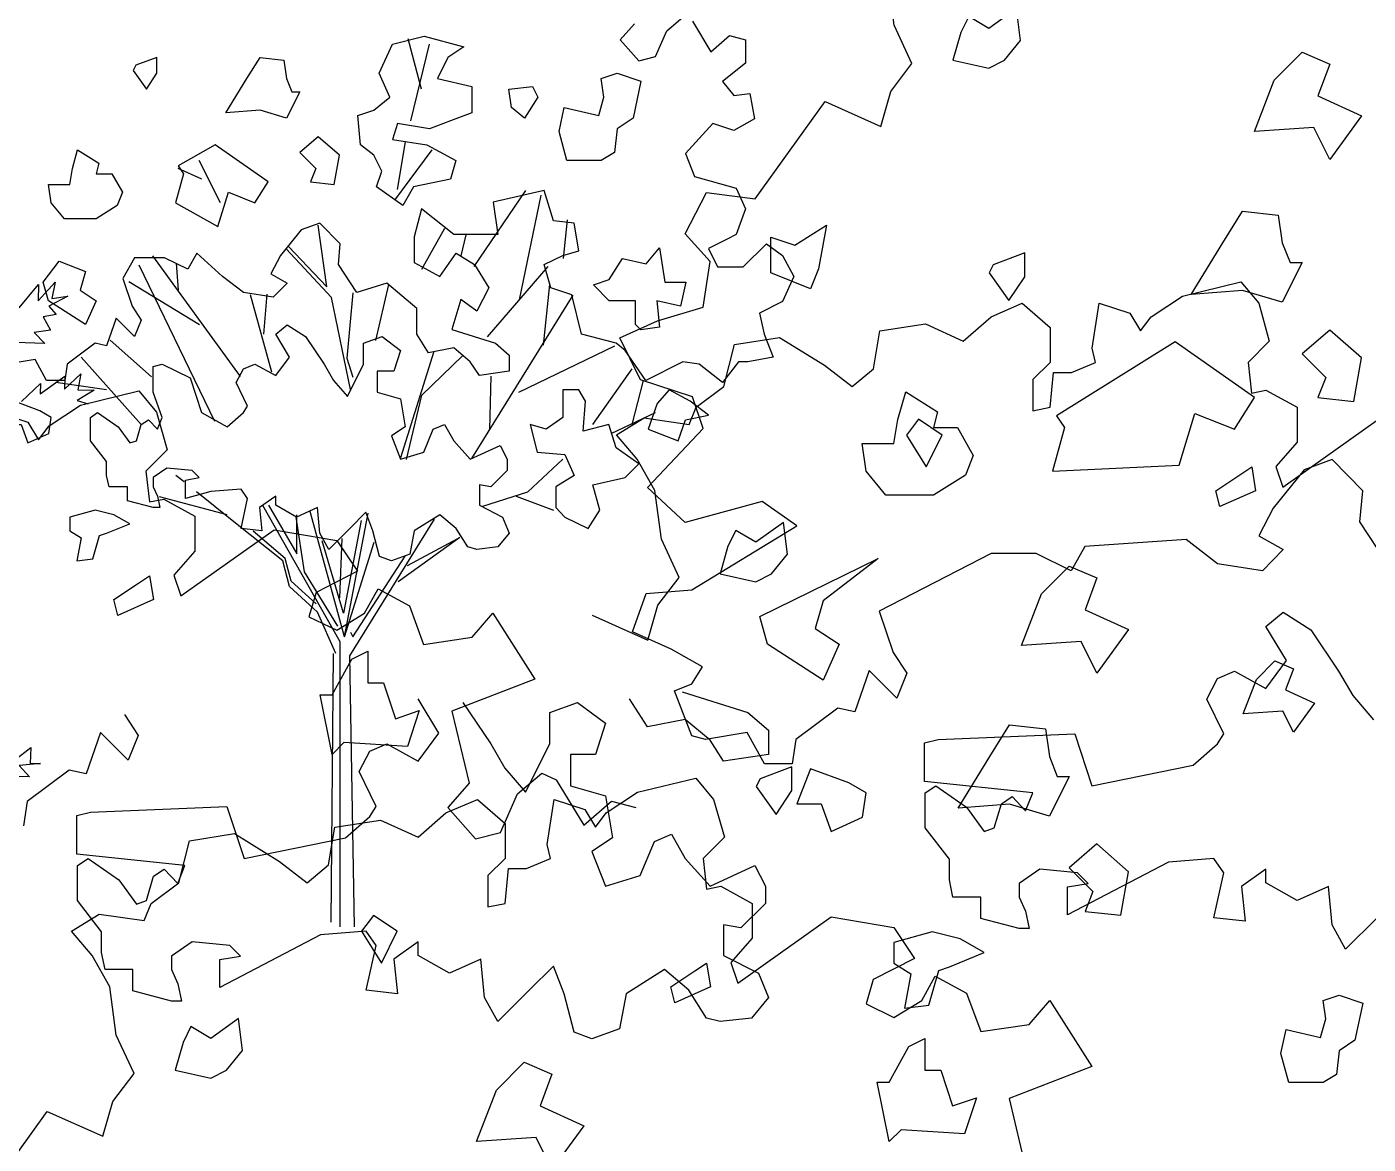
# Model space of a CAD drawing. Header units: inches. Extents: x -11 to 128, y 7 to 56.
# Drawn here: x 24.909 to 25.51, y 22.686 to 23.187 of the extents above; entities that cross this region are included whole.
import ezdxf

# ---------------------------------------------------------------- set-up
doc = ezdxf.new("R2010")
doc.units = ezdxf.units.IN
doc.header["$MEASUREMENT"] = 0
doc.layers.add('CAY', color=94, linetype='Continuous')
doc.layers.add('CAY-3', color=61, linetype='Continuous')
picture_1 = doc.add_image_def('image1.jpg', size_in_pixel=(1680, 1093))

# ---------------------------------------------------------------- blocks, each defined once
blk = doc.blocks.new('A$C76451831')
at = {"layer": 'CAY'}
for p, q in [((2603.3, 1761.2), (2622.6, 1784.5)), ((2622.1, 1768.2), (2639, 1786.7)), ((2622.6, 1784.5), (2622.1, 1768.2)), ((2639, 1786.7), (2635.8, 1770.5)), ((3764, 1772.8), (3822.4, 1787)), ((3822.4, 1787), (3840.1, 1765.7)), ((2651.7, 1772.6), (2632.8, 1762.9)), ((2635.8, 1770.5), (2651.7, 1772.6)), ((3732.8, 1752.2), (3764, 1772.8)), ((2640.2, 1754.5), (2627, 1752.2)), ((2632.8, 1762.9), (2640.2, 1754.5)), ((3573, 1752.2), (3604.2, 1765.7)), ((3604.2, 1765.7), (3631.9, 1741.6)), ((3673.8, 1720.9), (3680.9, 1765.7)), ((3680.9, 1765.7), (3711.5, 1755.7)), ((3711.5, 1755.7), (3722.2, 1738)), ((3840.1, 1765.7), (3850.7, 1728)), ((2627, 1752.2), (2634.6, 1738.8)), ((3462.1, 1738), (3507.5, 1745.1)), ((3507.5, 1745.1), (3545.3, 1728)), ((3545.3, 1728), (3573, 1752.2)), ((3631.9, 1741.6), (3631.9, 1706.7)), ((3722.2, 1738), (3732.8, 1752.2)), ((2634.6, 1738.8), (2618.3, 1736.6)), ((2618.3, 1736.6), (2628.7, 1725.4)), ((3317.1, 1724.4), (3361.9, 1731.5)), ((3361.9, 1731.5), (3406.7, 1703.8)), ((3455.6, 1700.3), (3462.1, 1738)), ((3850.7, 1728), (3829.5, 1706.7)), ((2628.7, 1725.4), (2599.3, 1726.4)), ((3306.5, 1682.6), (3317.1, 1724.4)), ((3677.3, 1706.7), (3673.8, 1720.9)), ((3406.7, 1703.8), (3434.4, 1682.6)), ((3434.4, 1682.6), (3455.6, 1700.3)), ((3631.9, 1706.7), (3614.8, 1689.6)), ((3653.2, 1696.7), (3677.3, 1706.7)), ((3829.5, 1706.7), (3833, 1676.1)), ((2624.3, 1675.2), (2648.9, 1693)), ((2648.4, 1679.8), (2664.8, 1695.1)), ((2648.9, 1693), (2648.4, 1679.8)), ((2664.8, 1695.1), (2661.6, 1679.4)), ((3614.8, 1689.6), (3614.8, 1658.4)), ((3631.9, 1661.9), (3635.5, 1696.7)), ((3635.5, 1696.7), (3653.2, 1696.7)), ((2605.4, 1667.7), (2624.6, 1685.6)), ((2624.6, 1685.6), (2624.3, 1675.2)), ((2677.9, 1678.8), (2661.2, 1668.5)), ((2661.6, 1679.4), (2677.9, 1678.8)), ((2664.3, 1664.1), (2722.6, 1678.3)), ((2722.6, 1678.3), (2740.3, 1657)), ((3278.8, 1661.9), (3306.5, 1682.6)), ((3833, 1676.1), (3847.2, 1679)), ((3847.2, 1679), (3878.4, 1661.9)), ((2633, 1643.5), (2664.3, 1664.1)), ((2661.2, 1668.5), (2672, 1665.4)), ((3271.7, 1644.8), (3278.8, 1661.9)), ((3614.8, 1658.4), (3631.9, 1661.9)), ((3878.4, 1661.9), (3878.4, 1627.1)), ((2581.1, 1657), (2611.8, 1647)), ((2611.8, 1647), (2622.4, 1629.3)), ((2740.3, 1657), (2750.9, 1619.3)), ((3199.2, 1634.2), (3226.9, 1651.3)), ((3226.9, 1651.3), (3271.7, 1644.8)), ((3864.3, 1582.3), (3957.4, 1648.4)), ((2622.4, 1629.3), (2633, 1643.5)), ((3219.8, 1610), (3199.2, 1634.2)), ((3878.4, 1627.1), (3857.2, 1602.9)), ((2750.9, 1619.3), (2729.7, 1598.1)), ((3237.5, 1578.7), (3219.8, 1610)), ((2729.7, 1598.1), (2733.2, 1567.4)), ((3857.2, 1602.9), (3864.3, 1582.3)), ((2733.2, 1567.4), (2747.4, 1570.3)), ((2747.4, 1570.3), (2778.6, 1553.2)), ((3244, 1530.4), (3237.5, 1578.7)), ((2778.6, 1553.2), (2778.6, 1518.4)), ((2764.5, 1473.6), (2857.6, 1539.7)), ((2857.6, 1539.7), (2920.1, 1529)), ((2920.1, 1529), (2940.8, 1498.4)), ((3261.7, 1492), (3244, 1530.4)), ((2778.6, 1518.4), (2757.4, 1494.2)), ((2757.4, 1494.2), (2764.5, 1473.6)), ((2940.8, 1498.4), (2899.5, 1477.1)), ((3240.4, 1464.3), (3261.7, 1492)), ((2899.5, 1477.1), (2892.4, 1452.9)), ((2947.9, 1456.5), (2961.4, 1480.7)), ((2961.4, 1480.7), (2992.7, 1463.6)), ((2992.7, 1463.6), (3006.8, 1425.2)), ((3230.4, 1429.5), (3240.4, 1464.3)), ((2892.4, 1452.9), (2920.1, 1439.4)), ((2920.1, 1439.4), (2947.9, 1456.5)), ((3055.2, 1432.3), (3075.8, 1456.5)), ((3075.8, 1456.5), (3117.7, 1390.4)), ((3175, 1454.3), (3230.4, 1429.5)), ((3006.8, 1425.2), (3055.2, 1432.3)), ((3117.7, 1390.4), (3035.1, 1358.6)), ((3035.1, 1358.6), (3052.2, 1286.6)), ((3052.2, 1286.6), (3031, 1262.4)), ((2228.3, 971.5), (2215.1, 1021.6)), ((2217.8, 939.8), (2236.3, 1016.3)), ((2201.9, 860.6), (2238.9, 910.7)), ((2204.6, 871.1), (2212.5, 918.7)), ((2027.8, 857.9), (2006.6, 900.2)), ((2009.3, 881.7), (1985.5, 892.2)), ((2281, 794.5), (2332.5, 870.4)), ((2326.2, 761), (2347.8, 865.6)), ((2491.6, 827), (2512.8, 868.3)), ((2512.8, 868.3), (2561.2, 861.8)), ((2134, 774), (2125.3, 835.7)), ((2228.6, 791.9), (2251.7, 832.8)), ((2370.1, 802.5), (2374.1, 840.9)), ((2268, 805.1), (2272.9, 825.9)), ((2516.4, 799.3), (2491.6, 827)), ((2047.7, 684.5), (1960.2, 805.1)), ((2138.7, 763.4), (2093.5, 812.2)), ((2095.8, 814.5), (2134, 774)), ((2022.3, 639.8), (1946.8, 795.6)), ((1985.8, 770.9), (1983.8, 797.9)), ((2294.3, 724.1), (2354.9, 794.5)), ((2509.3, 753.8), (2516.4, 799.3)), ((2007, 736.3), (1936.2, 779.1)), ((2182.7, 720.5), (2195.7, 776.4)), ((2350.1, 715.8), (2356.4, 776.4)), ((2079.1, 689), (2057.9, 766.3)), ((2071.1, 726.8), (2074.5, 766.9)), ((2157.5, 671.8), (2138.7, 763.4)), ((2159.9, 768.1), (2154, 702.8)), ((2278.7, 602.9), (2379.6, 765.8)), ((2463.9, 740.3), (2509.3, 753.8)), ((2426.2, 723.2), (2463.9, 740.3)), ((2446.8, 681.3), (2426.2, 723.2)), ((1958.8, 684.4), (1917.8, 720.8)), ((2207.6, 603.7), (2240.9, 709.9)), ((2325.4, 669), (2421.3, 715.4)), ((1948.8, 636.8), (1888.7, 704)), ((2154, 702.8), (2159.9, 684)), ((2228.7, 665.9), (2269.2, 705.2)), ((2296.7, 631.7), (2297.9, 685.1)), ((2399.3, 636.8), (2438.6, 692.2)), ((1914.2, 671.4), (1863.5, 678.5)), ((2438.6, 636.8), (2450, 680.8)), ((2498.7, 664.2), (2446.8, 681.3)), ((2213.4, 601.8), (2228.7, 665.9)), ((2509.3, 632.9), (2498.7, 664.2)), ((2417.8, 627.7), (2461.8, 648.6)), ((2334.4, 569.5), (2369.4, 602.2)), ((1991.5, 579.5), (1983.4, 586)), ((2034.5, 546.7), (1966.9, 564.4)), ((2041.2, 539.6), (2003.7, 569.7)), ((2289.6, 555.4), (2334.4, 569.5)), ((2323, 565.2), (2360, 551.4)), ((2147.3, 419.7), (2069.9, 556)), ((2075.8, 556.2), (2104.1, 507.8)), ((2151.6, 424.8), (2117.3, 549.9)), ((2089.9, 500.7), (2041.2, 539.6)), ((2102.9, 544.4), (2111.2, 489.7)), ((2104.1, 507.8), (2104.1, 546.7)), ((2168.2, 540.8), (2150.5, 448.4)), ((2151.6, 424.8), (2175, 548.1)), ((2156.8, 405.9), (2241.3, 542.4)), ((2092.3, 503.1), (2060.4, 530.2)), ((2146.9, 463.7), (2149.3, 523.1)), ((2205.1, 479.9), (2266.8, 524.3)), ((2214.5, 496), (2264.5, 523.1)), ((2150.5, 448.4), (2129.2, 520.8)), ((2151.6, 424.8), (2181.2, 519.2)), ((2096.6, 475.1), (2089.9, 500.7)), ((2098.2, 480.3), (2092.3, 503.1)), ((2159.9, 424.8), (2212.2, 505.4)), ((2111.2, 489.7), (2144.6, 435.4)), ((2124.5, 449.6), (2096.6, 475.1)), ((2123.3, 457.8), (2098.2, 480.3)), ((2143, 408.3), (2124.5, 449.6)), ((2157.5, 429.5), (2159.9, 424.8)), ((2147.3, 135.4), (2147.3, 419.7)), ((2138.3, 140.1), (2140.6, 408.3)), ((2161.5, 135.4), (2156.8, 405.9))]:
    blk.add_line(p, q, dxfattribs=at)
for points in [[(3524.3, 1634.1), (3500.5, 1649.9), (3488.6, 1634.1), (3508.4, 1602.4)], [(3821.2, 1594.5), (3833.1, 1602.4), (3837, 1578.6), (3801.4, 1562.8), (3797.4, 1578.6)], [(3369.9, 1515.3), (3365.9, 1547), (3338.2, 1527.2), (3318.4, 1539), (3310.5, 1523.2), (3302.6, 1495.5), (3338.2, 1487.6), (3354, 1495.5)], [(3623.3, 1475.7), (3651, 1503.4), (3678.7, 1491.5), (3666.8, 1459.8), (3710.3, 1440), (3678.7, 1396.5), (3662.8, 1428.1), (3603.5, 1424.2)], [(2721.4, 1485.8), (2733.3, 1493.7), (2737.3, 1469.9), (2701.6, 1454.1), (2697.7, 1469.9)], [(2935.2, 1410.5), (2951, 1418.5), (2951, 1386.8), (2966.9, 1386.8), (2978.8, 1351.1), (3002.5, 1359.1), (2990.6, 1323.4), (2927.3, 1327.4), (2915.4, 1315.5), (2903.5, 1374.9), (2915.4, 1374.9)], [(3837.8, 1390.3), (3856.3, 1408.8), (3874.8, 1400.9), (3866.9, 1379.8), (3895.9, 1366.6), (3874.8, 1337.5), (3864.2, 1358.6), (3824.6, 1356)], [(3571.8, 1313.3), (3591.6, 1345), (3627.2, 1341), (3631.2, 1313.3), (3639.1, 1293.5), (3651, 1293.5), (3631.2, 1253.9), (3591.6, 1265.8), (3540.1, 1261.8)], [(3342.6, 1291.2), (3338.7, 1283.3), (3358.5, 1255.6), (3374.3, 1279.3), (3374.3, 1303.1)], [(3702.4, 1154.9), (3710.3, 1198.4), (3678.7, 1226.2), (3651, 1202.4), (3674.7, 1178.6), (3666.8, 1158.8)], [(3862.3, 1017), (3867.6, 1040.8), (3901.9, 1032.9), (3907.2, 1051.4), (3904.5, 1069.8), (3920.4, 1075.1), (3944.1, 1067.2), (3936.2, 1030.2), (3920.4, 1019.7), (3917.7, 995.9), (3904.5, 988), (3870.2, 988)], [(2209.9, 855.3), (2183.5, 873.8), (2188.8, 889.6), (2180.8, 905.5), (2167.6, 916), (2165, 945.1), (2180.8, 950.3), (2196.7, 963.5), (2186.1, 987.3), (2199.3, 1016.3), (2231, 1024.3), (2270.6, 1013.7), (2254.7, 1003.1), (2244.2, 982), (2278.5, 974.1), (2278.5, 947.7), (2257.4, 939.8), (2236.3, 931.9), (2204.6, 937.1), (2199.3, 921.3), (2233.6, 916), (2262.7, 900.2), (2257.4, 881.7), (2220.4, 873.8)], [(1943.3, 995.2), (1940.7, 989.9), (1953.9, 971.5), (1964.4, 987.3), (1964.4, 1003.1)], [(2054.1, 982), (2067.3, 1003.1), (2091.1, 1000.5), (2093.7, 982), (2099, 968.8), (2106.9, 968.8), (2093.7, 942.4), (2067.3, 950.3), (2033, 947.7)], [(2365.6, 929.2), (2370.9, 953), (2405.2, 945.1), (2410.4, 963.5), (2407.8, 982), (2423.6, 987.3), (2447.4, 979.4), (2439.5, 942.4), (2423.6, 931.9), (2421, 908.1), (2407.8, 900.2), (2373.5, 900.2)], [(2318.1, 953), (2315.4, 971.5), (2339.2, 974.1), (2344.5, 963.5), (2331.3, 942.4)], [(2141.2, 876.4), (2146.5, 905.5), (2125.4, 923.9), (2106.9, 908.1), (2122.8, 892.2), (2117.5, 879)], [(1903.7, 887), (1919.5, 887), (1930.1, 868.5), (1924.8, 855.3), (1903.7, 842.1), (1872, 842.1), (1858.8, 857.9), (1856.2, 876.4), (1877.3, 876.4), (1880, 892.2), (1885.2, 910.7), (1906.4, 897.5)], [(2062.1, 857.9), (2075.3, 879), (2022.5, 916), (1985.5, 894.9), (1990.8, 887), (1982.9, 857.9), (2025.1, 834.2), (2035.7, 868.5)], [(2577.1, 788.1), (2577.1, 823.8), (2600.8, 815.8), (2632.5, 835.6), (2624.6, 792.1), (2616.7, 772.3)], [(2415.7, 781.4), (2428.9, 802.5), (2452.7, 797.2), (2465.9, 813), (2471.2, 778.7), (2492.3, 778.7), (2487, 755), (2463.2, 760.2), (2465.9, 733.8), (2447.4, 731.2), (2442.1, 736.5), (2442.1, 760.2), (2415.7, 760.2), (2399.9, 776.1)], [(1856.2, 760.2), (1850.9, 778.7), (1866.8, 799.8), (1893.2, 789.3), (1887.9, 770.8), (1903.7, 760.2), (1893.2, 736.5)], [(1999.5, 590.8), (1974.4, 593.1), (1960.6, 583.7), (1960.6, 574.6), (1964.9, 565.2), (1967.3, 553.8), (1960.6, 553.8), (1935.1, 560.5), (1935.1, 574.6), (1916.6, 574.6), (1914.2, 586), (1914.2, 599.8), (1898.1, 620.6), (1898.1, 643.8), (1905.2, 648.6), (1925.6, 634.4), (1937.4, 618.3), (1944.1, 620.6), (1948.8, 636.8), (1955.9, 641.5), (1964.9, 632), (1969.6, 643.8), (1960.6, 669), (1960.6, 694.6), (1969.6, 696.9), (1997.6, 683.2), (2009, 648.6), (2034.5, 634.4), (2050.6, 648.6), (2054.9, 655.2), (2043.5, 678.5), (2050.6, 692.2), (2062, 696.9), (2082.9, 685.5), (2096.6, 704), (2082.9, 726.8), (2094.3, 736.3), (2112.7, 724.5), (2131.2, 696.9), (2140.6, 680.8), (2154.4, 664.7), (2170.5, 696.9), (2170.5, 717.8), (2189, 724.5), (2207.5, 710.7), (2200.8, 689.9), (2184.3, 689.9), (2184.3, 669), (2207.5, 662.3), (2212.2, 634.4), (2198.4, 625.4), (2207.5, 602.2), (2230.7, 609.2), (2240.1, 632), (2251.5, 636.8), (2260.5, 620.6), (2277, 602.2), (2306.9, 615.9), (2314, 602.2), (2314, 590.8), (2297.5, 574.6), (2286.1, 576.6), (2286.1, 556.2), (2309.3, 544.4), (2316, 528.2), (2304.6, 514.5), (2283.7, 512.1), (2274.7, 514.5), (2262.9, 533), (2246.8, 546.7), (2221.2, 530.6), (2216.9, 507.4), (2198.4, 500.7), (2186.6, 505), (2179.9, 530.6), (2172.9, 549.1), (2156.8, 533), (2135.9, 512.1), (2126.9, 528.2), (2124.5, 553.8), (2103.7, 544.4), (2082.9, 556.2), (2082.9, 565.2), (2066.7, 553.8), (2069.1, 530.6), (2048.3, 533), (2054.9, 562.8), (2048.3, 572.3), (2018, 569.9), (1992.8, 562.8), (1992.8, 581.3), (2006.6, 583.7)], [(2392.2, 660), (2385.5, 671.4), (2369.4, 671.4), (2369.4, 643.8), (2352.9, 632), (2336.8, 636.8), (2343.9, 609.2), (2371.4, 606.9), (2380.8, 586), (2362.3, 574.6), (2362.3, 553.8), (2371.4, 544.4), (2394.6, 533), (2406.4, 551.4), (2399.3, 576.6), (2431.5, 583.7), (2445.3, 597.4), (2422.5, 613.6), (2415.4, 636.8), (2389.8, 630.1)], [(2475.5, 671.4), (2463.7, 657.6), (2454.7, 632), (2484.6, 620.6), (2491.7, 641.5), (2514.8, 646.2), (2496.4, 660)]]:
    blk.add_lwpolyline(points, close=True, dxfattribs=at)
for points in [[(2441, 1036.7), (2426.8, 1020.6), (2445.3, 999.7), (2461.8, 1004.1), (2473.2, 1029.6), (2489.3, 1043.4)], [(2498.7, 1039.1), (2517.2, 1008.8), (2535.7, 1024.9), (2551.8, 1020.6), (2551.8, 997.4), (2528.6, 978.9), (2540, 965.1), (2556.1, 967.1), (2560.8, 941.9), (2540, 930.1), (2519.2, 937.2), (2491.7, 907.3), (2500.7, 884.1), (2542.4, 872.7), (2551.8, 851.9), (2542.4, 826.3), (2533.3, 821.6), (2514.8, 812.5), (2523.9, 794.1), (2549.4, 794.1), (2572.6, 816.9), (2588.7, 805.5), (2600.1, 784.6), (2588.7, 759.5), (2565.6, 747.7), (2570.3, 726.8), (2579.3, 704), (2554.2, 699.3), (2544.7, 699.3), (2528.6, 678.5), (2505.4, 696.9), (2489.3, 699.3), (2452.3, 680.8), (2431.5, 710.7), (2422.5, 717.8), (2387.9, 726.8), (2378.5, 766.1), (2357.6, 773.2), (2350.9, 796.4), (2369.4, 805.5), (2385.5, 810.2), (2380.8, 837.7), (2360, 840.1), (2350.9, 870.4), (2299.8, 858.6), (2304.6, 826.3), (2260.5, 826.3), (2228.3, 851.9), (2221.2, 824), (2221.2, 798.4), (2246.8, 784.6), (2262.9, 807.8), (2281.4, 796.4), (2295.5, 773.2), (2283.7, 750), (2267.6, 761.4), (2258.6, 731.5), (2302.2, 717.8), (2316, 706), (2316, 689.9), (2286.1, 685.5), (2277, 699.3), (2260.5, 713.1), (2235.4, 708.3), (2223.6, 726.8), (2223.6, 752.4), (2193.7, 777.9), (2163.8, 768.5), (2145.4, 796.4), (2147.3, 816.9), (2126.9, 837.7), (2108.4, 831), (2087.6, 805.5), (2078.1, 787), (2094.3, 777.9), (2080.5, 763.8), (2050.6, 768.5), (2029.8, 784.6), (2004.2, 807.8), (1995.2, 791.7), (1972, 803.1), (1942.1, 803.1), (1930.3, 782.3), (1939.8, 754.7), (1948.8, 741), (1942.1, 724.5), (1930.3, 736.3), (1923.7, 742.9), (1914.2, 715.4), (1902.8, 717.8), (1874.9, 696.9), (1872.6, 680.8), (1854.1, 680.8), (1842.7, 701.7), (1814.8, 696.9)], [(1822.1, 301.9), (1838.4, 314.5), (1837.8, 298.6), (1848.2, 298.3), (1826.8, 296.3), (1837.3, 285.1), (1813.3, 285.9)]]:
    blk.add_lwpolyline(points, dxfattribs=at)
at = {"layer": 'CAY-3'}
for p, q in [((3100.6, 1276), (3124.7, 1296.6)), ((3124.7, 1296.6), (3138.9, 1290.1)), ((3138.9, 1290.1), (3166.6, 1244.7)), ((3220.2, 1277.6), (3278.5, 1291.8)), ((3278.5, 1291.8), (3296.2, 1270.6)), ((3083.5, 1237.6), (3100.6, 1276)), ((3188.9, 1257), (3220.2, 1277.6)), ((3029.1, 1257), (3060.4, 1270.6)), ((3031, 1262.4), (3058.7, 1231.2)), ((3060.4, 1270.6), (3088.1, 1246.4)), ((3130, 1225.7), (3137, 1270.6)), ((3137, 1270.6), (3167.7, 1260.5)), ((3166.6, 1244.7), (3194.3, 1268.9)), ((3167.7, 1260.5), (3178.3, 1242.8)), ((3194.3, 1268.9), (3218.5, 1262.4)), ((3296.2, 1270.6), (3306.9, 1232.8)), ((2918.3, 1242.8), (2963.7, 1249.9)), ((2963.7, 1249.9), (3001.4, 1232.8)), ((3001.4, 1232.8), (3029.1, 1257)), ((3088.1, 1246.4), (3088.1, 1211.6)), ((3178.3, 1242.8), (3188.9, 1257)), ((2773.2, 1229.3), (2818.1, 1236.4)), ((2818.1, 1236.4), (2862.9, 1208.6)), ((2911.8, 1205.1), (2918.3, 1242.8)), ((3058.7, 1231.2), (3083.5, 1237.6)), ((3306.9, 1232.8), (3285.6, 1211.6)), ((2762.6, 1187.4), (2773.2, 1229.3)), ((3133.5, 1211.6), (3130, 1225.7)), ((2862.9, 1208.6), (2890.6, 1187.4)), ((2890.6, 1187.4), (2911.8, 1205.1)), ((3088.1, 1211.6), (3071, 1194.5)), ((3109.3, 1201.6), (3133.5, 1211.6)), ((3285.6, 1211.6), (3289.2, 1180.9)), ((3071, 1194.5), (3071, 1163.2)), ((3088.1, 1166.8), (3091.6, 1201.6)), ((3091.6, 1201.6), (3109.3, 1201.6)), ((2734.9, 1166.8), (2762.6, 1187.4)), ((3289.2, 1180.9), (3303.3, 1183.9)), ((3303.3, 1183.9), (3334.6, 1166.8)), ((2727.8, 1149.6), (2734.9, 1166.8)), ((3071, 1163.2), (3088.1, 1166.8)), ((3334.6, 1166.8), (3334.6, 1131.9)), ((2655.3, 1139), (2683, 1156.1)), ((2683, 1156.1), (2727.8, 1149.6)), ((3320.4, 1087.1), (3413.6, 1153.2)), ((3413.6, 1153.2), (3476.1, 1142.6)), ((2676, 1114.8), (2655.3, 1139)), ((3476.1, 1142.6), (3496.7, 1111.9)), ((3334.6, 1131.9), (3313.3, 1107.8)), ((2693.6, 1083.6), (2676, 1114.8)), ((3496.7, 1111.9), (3455.4, 1090.7)), ((3313.3, 1107.8), (3320.4, 1087.1)), ((3455.4, 1090.7), (3448.4, 1066.5)), ((3503.8, 1070), (3517.3, 1094.2)), ((3517.3, 1094.2), (3548.6, 1077.1)), ((2700.1, 1035.2), (2693.6, 1083.6)), ((3548.6, 1077.1), (3562.7, 1038.8)), ((3448.4, 1066.5), (3476.1, 1052.9)), ((3476.1, 1052.9), (3503.8, 1070)), ((3611.1, 1045.8), (3631.7, 1070)), ((3631.7, 1070), (3673.6, 1003.9)), ((3562.7, 1038.8), (3611.1, 1045.8)), ((2717.8, 996.9), (2700.1, 1035.2)), ((3673.6, 1003.9), (3591, 972.1)), ((2696.6, 969.1), (2717.8, 996.9)), ((2686.6, 934.3), (2696.6, 969.1)), ((3591, 972.1), (3608.1, 900.1)), ((2561.2, 861.8), (2631.1, 959.1)), ((2631.1, 959.1), (2686.6, 934.3)), ((2453.9, 573.9), (2509.3, 632.9)), ((3109.3, 591.6), (3078.1, 553.3)), ((3137, 601.7), (3109.3, 591.6)), ((3167.7, 570.4), (3137, 601.7)), ((2491.6, 539.1), (2453.9, 573.9)), ((3164.8, 539.7), (3167.7, 570.4)), ((2568.3, 559.8), (2491.6, 539.1)), ((2603, 535.6), (2568.3, 559.8)), ((3078.1, 553.3), (3063.9, 525.6)), ((2498.1, 471.6), (2603, 535.6)), ((3192.5, 497.8), (3164.8, 539.7)), ((2991.4, 522), (2890.2, 514.9)), ((3022.7, 497.8), (2991.4, 522)), ((3063.9, 525.6), (3088.1, 512)), ((2890.2, 514.9), (2876.6, 490.8)), ((3088.1, 512), (3067.5, 490.8)), ((2797, 507.9), (2685, 450.4)), ((2841.8, 507.9), (2797, 507.9)), ((2876.6, 490.8), (2841.8, 507.9)), ((3067.5, 490.8), (3022.7, 497.8)), ((2452.7, 468.1), (2498.1, 471.6)), ((2439.1, 429.8), (2452.7, 468.1)), ((2685, 450.4), (2699.2, 409.1)), ((3071, 435.3), (3088.1, 449.5)), ((3088.1, 449.5), (3115.8, 431.8)), ((2477.5, 412.7), (2439.1, 429.8)), ((3091.6, 401.1), (3071, 435.3)), ((3115.8, 431.8), (3143.5, 390.5)), ((2508.7, 395), (2477.5, 412.7)), ((2699.2, 409.1), (2712.7, 388.5)), ((2498.1, 377.9), (2508.7, 395)), ((2675.1, 391.3), (2660.8, 350.1)), ((2685, 381.4), (2675.1, 391.3)), ((2712.7, 388.5), (2702.7, 363.7)), ((3022.7, 383.4), (3039.8, 390.5)), ((3039.8, 390.5), (3071, 373.4)), ((3071, 373.4), (3091.6, 401.1)), ((3143.5, 390.5), (3157.7, 366.3)), ((2481, 370.8), (2498.1, 377.9)), ((2702.7, 363.7), (2685, 381.4)), ((3012, 362.8), (3022.7, 383.4)), ((2245.7, 328.6), (2225, 362.9)), ((2453.8, 335.1), (2436.1, 362.9)), ((2498.1, 326), (2481, 370.8)), ((2488.6, 369.9), (2554, 349.3)), ((3029.1, 328), (3012, 362.8)), ((3157.7, 366.3), (3178.3, 342.1)), ((2269.8, 359.3), (2297.6, 318)), ((2356.5, 349.3), (2384.2, 359.3)), ((2356.5, 318), (2356.5, 349.3)), ((2384.2, 359.3), (2411.9, 338.7)), ((2554, 349.3), (2574.7, 331.6)), ((2643.7, 353.7), (2601.9, 322.4)), ((2660.8, 350.1), (2643.7, 353.7)), ((1932.1, 347.2), (1945.6, 326.5)), ((2411.9, 338.7), (2401.9, 307.4)), ((2491.5, 342.2), (2453.8, 335.1)), ((2516.3, 321.6), (2491.5, 342.2)), ((1908, 329.4), (1893.8, 288.2)), ((1917.9, 319.4), (1908, 329.4)), ((1945.6, 326.5), (1935.6, 301.8)), ((2225, 300.9), (2245.7, 328.6)), ((2511.7, 322.4), (2498.1, 326)), ((2553.5, 329.5), (2511.7, 322.4)), ((2529.9, 300.9), (2516.3, 321.6)), ((2570.6, 298.2), (2553.5, 329.5)), ((2574.7, 331.6), (2574.7, 307.4)), ((2601.9, 322.4), (2598.3, 298.2)), ((2730.4, 318.9), (2744, 322.4)), ((2744, 322.4), (2880.2, 328)), ((2880.2, 328), (2897.3, 276)), ((3022.7, 317.9), (3029.1, 328)), ((1935.6, 301.8), (1917.9, 319.4)), ((2166.1, 290.3), (2176.7, 310.9)), ((2176.7, 310.9), (2193.8, 318)), ((2193.8, 318), (2225, 300.9)), ((2297.6, 318), (2311.7, 293.8)), ((2332.3, 269.7), (2356.5, 318)), ((2730.4, 280.5), (2730.4, 318.9)), ((2998.5, 296.7), (3022.7, 317.9)), ((2377.2, 307.4), (2377.2, 276.1)), ((2401.9, 307.4), (2377.2, 307.4)), ((2574.7, 307.4), (2529.9, 300.9)), ((2598.3, 298.2), (2570.6, 298.2)), ((2897.3, 276), (2998.5, 296.7)), ((1876.7, 291.7), (1834.8, 260.5)), ((1893.8, 288.2), (1876.7, 291.7)), ((2183.2, 255.5), (2166.1, 290.3)), ((2311.7, 293.8), (2332.3, 269.7)), ((2377.2, 276.1), (2411.9, 266.1)), ((2838.3, 269), (2730.4, 280.5)), ((2731, 269), (2741.6, 276)), ((2731, 234.2), (2731, 269)), ((2741.6, 276), (2772.3, 254.8)), ((2831.2, 251.3), (2838.3, 269)), ((1834.8, 260.5), (1831.3, 236.3)), ((1898, 249.9), (2034.2, 255.5)), ((2034.2, 255.5), (2051.3, 203.6)), ((2176.7, 245.5), (2183.2, 255.5)), ((2411.9, 266.1), (2419, 224.2)), ((2772.3, 254.8), (2790, 230.6)), ((2800, 234.2), (2807.1, 258.3)), ((2807.1, 258.3), (2817.7, 265.4)), ((2817.7, 265.4), (2831.2, 251.3)), ((1884.4, 246.4), (1898, 249.9)), ((1884.4, 208.1), (1884.4, 246.4)), ((2152.5, 224.2), (2176.7, 245.5)), ((2460.9, 220.7), (2478, 227.8)), ((2478, 227.8), (2491.5, 203.6)), ((2755.2, 202.9), (2731, 234.2)), ((2790, 230.6), (2800, 234.2)), ((2051.3, 203.6), (2152.5, 224.2)), ((2419, 224.2), (2398.4, 210.7)), ((2446.7, 186.5), (2460.9, 220.7)), ((1992.3, 196.5), (1884.4, 208.1)), ((1885, 196.5), (1895.6, 203.6)), ((1895.6, 203.6), (1926.3, 182.3)), ((2398.4, 210.7), (2411.9, 175.9)), ((2491.5, 203.6), (2516.3, 175.9)), ((2755.2, 182.3), (2755.2, 202.9)), ((3019.1, 203.5), (2973.7, 200)), ((3029.1, 189.3), (3019.1, 203.5)), ((1885, 161.7), (1885, 196.5)), ((1961.1, 185.9), (1971.7, 193)), ((1971.7, 193), (1985.3, 178.8)), ((1985.3, 178.8), (1992.3, 196.5)), ((2516.3, 175.9), (2561.1, 196.5)), ((2561.1, 196.5), (2571.7, 175.9)), ((2845.4, 192.9), (2824.7, 178.7)), ((2883.1, 189.3), (2845.4, 192.9)), ((2973.7, 200), (2873.1, 147.5)), ((2893.7, 178.7), (2883.1, 189.3)), ((3019.1, 144.5), (3029.1, 189.3)), ((3071, 192.9), (3046.8, 175.8)), ((3071, 179.3), (3071, 192.9)), ((1926.3, 182.3), (1944, 158.2)), ((1954, 161.7), (1961.1, 185.9)), ((2411.9, 175.9), (2446.7, 186.5)), ((2571.7, 175.9), (2571.7, 158.8)), ((2758.7, 165.1), (2755.2, 182.3)), ((2824.7, 178.7), (2824.7, 165.1)), ((2873.1, 175.2), (2893.7, 178.7)), ((2873.1, 147.5), (2873.1, 175.2)), ((3046.8, 175.8), (3050.4, 141)), ((3102.3, 161.6), (3071, 179.3)), ((3133.5, 175.8), (3102.3, 161.6)), ((3137, 137.4), (3133.5, 175.8)), ((1909.2, 130.4), (1885, 161.7)), ((1944, 158.2), (1954, 161.7)), ((2786.4, 165.1), (2758.7, 165.1)), ((2786.4, 143.9), (2786.4, 165.1)), ((2824.7, 165.1), (2831.2, 151)), ((2571.7, 158.8), (2547, 134.6)), ((2831.2, 151), (2834.8, 133.9)), ((2529.9, 137.5), (2529.9, 106.9)), ((2547, 134.6), (2529.9, 137.5)), ((2824.7, 133.9), (2786.4, 143.9)), ((2834.8, 133.9), (2824.7, 133.9)), ((3050.4, 141), (3019.1, 144.5)), ((3150.6, 113.3), (3137, 137.4)), ((3181.9, 144.5), (3150.6, 113.3)), ((1909.2, 109.8), (1909.2, 130.4)), ((2127.7, 127.5), (2027.1, 75)), ((2173.1, 131), (2127.7, 127.5)), ((2183.2, 116.9), (2173.1, 131)), ((1912.7, 92.7), (1909.2, 109.8)), ((1999.4, 120.4), (1978.8, 106.3)), ((2037.1, 116.9), (1999.4, 120.4)), ((2047.8, 106.3), (2037.1, 116.9)), ((2173.1, 72.1), (2183.2, 116.9)), ((2225, 120.4), (2200.9, 103.3)), ((2225, 106.9), (2225, 120.4)), ((1978.8, 106.3), (1978.8, 92.7)), ((2027.1, 102.7), (2047.8, 106.3)), ((2027.1, 75), (2027.1, 102.7)), ((2200.9, 103.3), (2204.4, 68.5)), ((2256.3, 89.2), (2225, 106.9)), ((2287.5, 103.3), (2256.3, 89.2)), ((2291.1, 65), (2287.5, 103.3)), ((2360.1, 96.2), (2335.9, 72.1)), ((2370.7, 68.5), (2360.1, 96.2)), ((2529.9, 106.9), (2564.7, 89.2)), ((1940.4, 92.7), (1912.7, 92.7)), ((1940.4, 71.5), (1940.4, 92.7)), ((1978.8, 92.7), (1985.3, 78.5)), ((2470.9, 92.7), (2432.6, 68.5)), ((2495.1, 72.1), (2470.9, 92.7)), ((2564.7, 89.2), (2574.7, 65)), ((1978.8, 61.4), (1940.4, 71.5)), ((1985.3, 78.5), (1988.8, 61.4)), ((2204.4, 68.5), (2173.1, 72.1)), ((2335.9, 72.1), (2304.6, 40.8)), ((2380.7, 30.2), (2370.7, 68.5)), ((2432.6, 68.5), (2426.1, 33.7)), ((2512.8, 44.3), (2495.1, 72.1)), ((1988.8, 61.4), (1978.8, 61.4)), ((2304.6, 40.8), (2291.1, 65)), ((2574.7, 65), (2557.6, 44.3)), ((2526.3, 40.8), (2512.8, 44.3)), ((2557.6, 44.3), (2526.3, 40.8)), ((2398.4, 23.7), (2380.7, 30.2)), ((2426.1, 33.7), (2398.4, 23.7))]:
    blk.add_line(p, q, dxfattribs=at)
for points in [[(2980.4, 1138.9), (2956.7, 1154.8), (2944.8, 1138.9), (2964.6, 1107.2)], [(3277.4, 1099.3), (3289.2, 1107.2), (3293.2, 1083.5), (3257.6, 1067.6), (3253.6, 1083.5)], [(2826, 1020.1), (2822.1, 1051.8), (2794.4, 1032), (2774.6, 1043.9), (2766.7, 1028), (2758.7, 1000.3), (2794.4, 992.4), (2810.2, 1000.3)], [(3491.1, 1024.1), (3507, 1032), (3507, 1000.3), (3522.8, 1000.3), (3534.7, 964.7), (3558.4, 972.6), (3546.6, 936.9), (3483.2, 940.9), (3471.3, 929), (3459.5, 988.4), (3471.3, 988.4)], [(3079.4, 980.5), (3107.1, 1008.2), (3134.8, 996.3), (3123, 964.7), (3166.5, 944.9), (3134.8, 901.3), (3119, 933), (3059.6, 929)], [(3027.9, 818.1), (3047.7, 849.8), (3083.4, 845.8), (3087.3, 818.1), (3095.2, 798.3), (3107.1, 798.3), (3087.3, 758.7), (3047.7, 770.6), (2996.3, 766.6)], [(2798.8, 796), (2794.8, 788.1), (2814.6, 760.4), (2830.5, 784.1), (2830.5, 807.9)], [(3158.6, 659.7), (3166.5, 703.3), (3134.8, 731), (3107.1, 707.2), (3130.9, 683.5), (3123, 663.7)], [(3039.8, 632), (3059.6, 663.7), (2980.4, 719.1), (2862.1, 645.5), (2870, 633.6), (2858.2, 590.1), (2984.4, 596.3), (3000.2, 647.8)], [(2739.4, 633.6), (2763.2, 633.6), (2779, 605.9), (2771.1, 586.1), (2739.4, 566.3), (2691.9, 566.3), (2672.1, 590.1), (2668.1, 617.8), (2699.8, 617.8), (2703.8, 641.6), (2711.7, 669.3), (2743.4, 649.5)], [(1847.4, 650.5), (1821.8, 660), (1812.8, 636.8), (1828.9, 636.8), (1835.6, 618.3), (1856.4, 627.7), (1858.8, 643.8)], [(1921.3, 546.7), (1902.8, 551.4), (1877.3, 544.4), (1877.3, 530.6), (1888.7, 523.5), (1884.3, 500.7), (1900.5, 502.7), (1907.1, 525.9), (1914.2, 528.2), (1937.4, 537.7)], [(2573.8, 417.4), (2565.9, 445.1), (2684, 503), (2629.2, 460.9), (2621.3, 433.2), (2645.1, 417.4), (2629.2, 381.7)], [(2654.9, 279), (2616.6, 293.2), (2603, 258.3), (2627.2, 258.3), (2637.2, 230.6), (2668.5, 244.8), (2672, 269)], [(2765.8, 123.3), (2738.1, 130.3), (2699.7, 119.7), (2699.7, 99.1), (2716.8, 88.5), (2710.4, 54.3), (2734.5, 57.2), (2744.6, 92), (2755.2, 95.5), (2790, 109.7)]]:
    blk.add_lwpolyline(points, close=True, dxfattribs=at)

msp = doc.modelspace()

# ---------------------------------------------------------------- block references
at = {"layer": 'CAY', "xscale": 0.0004489089019145984, "yscale": 0.0004489089019145984, "zscale": 0.0004489089019145984}
for p in [(24.08562, 22.72302), (23.73714, 22.27055)]:
    msp.add_blockref('A$C76451831', p, dxfattribs=at)

# ---------------------------------------------------------------- pictures from other files: only their frames are drawn
image = msp.add_image(picture_1, insert=(12.49661, 7.37723), size_in_units=(74.4025, 48.40591))
image.dxf.flags = 6

doc.saveas('drawing.dxf')
